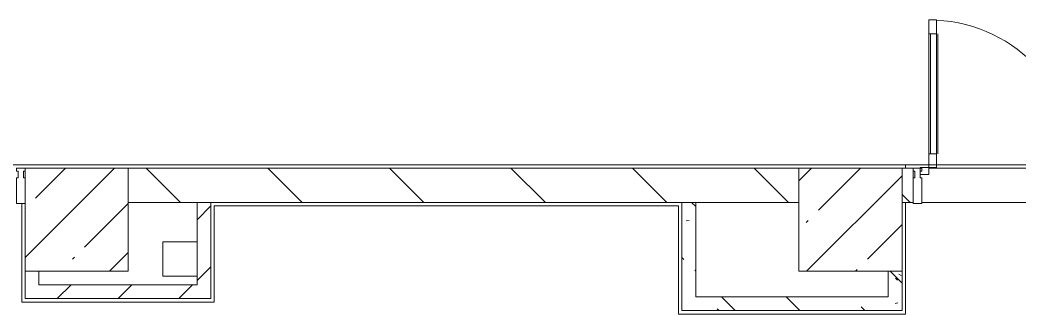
# Model space of a CAD drawing. Header units: millimetres. Extents: x 35840 to 252964, y -8553 to 29000.
# Drawn here: x 133584 to 139395, y 7050 to 8763 of the extents above; entities that cross this region are included whole.
import ezdxf

# ---------------------------------------------------------------- set-up
doc = ezdxf.new("R2010")
doc.units = ezdxf.units.MM
for name, color, linetype, lineweight, true_color in [('A-DETL-GENF-3', 7, 'Continuous', 5, 0xaaaaaa), ('A-DOOR-4', 7, 'Continuous', 5, 0xaaaaaa), ('A-FLOR-1', 7, 'Continuous', 5, 0xaaaaaa), ('I-WALL-5', 7, 'Continuous', 5, 0x787878)]:
    doc.layers.add(name, color=color, linetype=linetype, lineweight=lineweight, true_color=true_color)
for name, color, linetype, lineweight in [('A-GLAZ-CWMG-3', 7, 'Continuous', 5), ('A-WALL', 7, 'Continuous', 9), ('I-WALL-4', 7, 'Continuous', 5), ('S-COLS-1', 7, 'Continuous', 5)]:
    doc.layers.add(name, color=color, linetype=linetype, lineweight=lineweight)
pattern_1 = [(45, (125954.28, 0), (-176.7767, 176.7767), [])]
pattern_2 = [(135, (125954.3, 0), (-353.553, -353.553), [])]
pattern_3 = [(135, (125954.3, 0), (-377.17, -377.17), [533.4, -88.9, 17.78, -88.9]), (135, (125954.3, 376.94), (-377.17, -377.17), []), (50, (125954.3, 0), (637.645, -55.787), [66.675, -733.425]), (355, (125954.3, 0), (-123.35, 668.7), [53.34, -586.74]), (100.451, (126007.4, -4.65), (514.3, 612.908), [56.665, -623.315]), (46.184, (125954.3, 177.8), (948.776, -147.15), [100.01, -1100.137]), (96.636, (126033.3, 165.5), (830.91, 865.997), [85, -934.973]), (351.184, (125954.3, 177.8), (830.92, 865.99), [80.01, -880.11]), (21, (126043.2, 133.35), (530.65, -357.928), [66.675, -733.425]), (326, (126043.2, 133.35), (216.308, 644.658), [53.34, -586.74]), (71.451, (126087.4, 103.5), (746.96, 286.724), [56.665, -623.315]), (37.5, (125954.28, 0), (10.8105, 295.9426), [16.764, -562.864, 16.764, -578.866, -588.962]), (37.5, (125954.28, 0), (10.8105, 295.9426), [-1175.258, 16.764, -572.198]), (7.5, (125954.28, 0), (233.869, 350.632), [16.764, -322.834, 16.764, -549.529, -224.472]), (7.5, (125954.28, 0), (233.869, 350.632), [-905.891, 16.764, -207.708]), (327.5, (125756.03, 0), (474.568, -20.0513), [16.764, -205.486, 16.764, -676.656, -920.115]), (327.5, (125756.03, 0), (474.568, -20.0513), [-915.67, 16.764, -903.351]), (317.5, (125667.13, 0), (518.452, 88.993), [16.764, -272.161, 16.764, -443.738, -653.415]), (317.5, (125667.13, 0), (518.452, 88.993), [-749.427, 16.764, -636.65])]

# ---------------------------------------------------------------- blocks, each defined once
blk = doc.blocks.new('BSC_Колонна _Прямоугольная - 600х600-V369-1_3_2_птичка')
at = {"layer": 'S-COLS-1'}
h = blk.add_hatch(dxfattribs=at)
h.set_pattern_fill('FP_177', color=256, style=0, pattern_type=2)
h.set_pattern_definition([(45, (-7960, -7600), (-285.123, 285.123), []), (45, (-7674.88, -7600), (-285.123, 285.123), [504.031, -100.806, 16.764, -84.042])])
h.paths.add_polyline_path([(300, -300), (300, 300), (-300, 300), (-300, -300), (282.3, -300)])
for p, q in [((300, 300), (-300, 300)), ((-300, 300), (-300, -300)), ((300, -300), (300, 300)), ((-300, -300), (300, -300))]:
    blk.add_line(p, q, dxfattribs=at)
blk = doc.blocks.new('BSC_Колонна _Прямоугольная - 600х600-20441433-1_3_2_птичка')
at = {"layer": 'S-COLS-1'}
h = blk.add_hatch(dxfattribs=at)
h.set_pattern_fill('FP_186', color=256, style=0, pattern_type=2)
h.set_pattern_definition([(45, (-12460, -7600), (-285.123, 285.123), []), (45, (-12174.88, -7600), (-285.123, 285.123), [504.031, -100.806, 16.764, -84.042])])
h.paths.add_polyline_path([(-300, -300), (300, -300), (300, 300), (-300, 300), (-300, -164.8)])
for p, q in [((300, 300), (-300, 300)), ((-300, 300), (-300, -300)), ((300, -300), (300, 300)), ((-300, -300), (300, -300))]:
    blk.add_line(p, q, dxfattribs=at)
blk = doc.blocks.new('Прямоугольный импост - Импост структурный с накладкой - 190мм-32633541-1_3_2_птичка')
at = {"layer": 'A-GLAZ-CWMG-3'}
for p, q in [((0, 17), (-50, 17)), ((-50, 17), (-50, 0)), ((-50, 0), (-40, 0)), ((-40, 0), (-40, -40)), ((-10, -40), (-10, 0)), ((-10, 0), (0, 0)), ((-40, -40), (-50, -40)), ((-50, -40), (-50, -190)), ((0, -40), (-10, -40)), ((-50, -190), (0, -190))]:
    blk.add_line(p, q, dxfattribs=at)
blk = doc.blocks.new('Дверь_Витражная_остекление_ - ВВ-6 остекление-32633143-1_3_2_птичка')
at = {"layer": 'A-DETL-GENF-3'}
for p, q in [((-630, 880), (-585, 880)), ((-630, 880), (-630, 20)), ((-585, 880), (-630, 880)), ((-630, 880), (-630, 20)), ((-585, 880), (-585, 20)), ((-585, 20), (-585, 880)), ((-630, 800), (-585, 800)), ((-620, 800), (-620, 100)), ((-576, 800), (-576, 100)), ((680, 420), (635, 420)), ((635, 420), (635, 20)), ((680, 420), (635, 420)), ((635, 420), (635, 20)), ((680, 420), (680, 20)), ((680, 20), (680, 420)), ((626, 340), (626, 100)), ((680, 340), (635, 340)), ((670, 340), (670, 100)), ((-630, 100), (-585, 100)), ((680, 100), (635, 100)), ((-585, 20), (-630, 20)), ((-630, 20), (-585, 20))]:
    blk.add_line(p, q, dxfattribs=at)
at = {"layer": 'A-DOOR-4'}
for p, q in [((-630, 880), (-630, 20)), ((630, 420), (630, 20)), ((-630, 20), (-680, 20)), ((-680, 20), (-680, -20)), ((-630, -20), (-630, 20)), ((680, 20), (630, 20)), ((630, 20), (630, -20)), ((680, -20), (680, 20)), ((-680, -20), (-630, -20)), ((630, -20), (680, -20))]:
    blk.add_line(p, q, dxfattribs=at)
for centre, radius, start, end in [((-630, 20), 860, 360, 90), ((630, 20), 400, 90, 180)]:
    blk.add_arc(centre, radius, start, end, dxfattribs=at)
blk = doc.blocks.new('Прямоугольный импост - Импост структурный с накладкой - 190мм-33226183-1_3_2_птичка')
at = {"layer": 'A-GLAZ-CWMG-3'}
for p, q in [((0, 190), (-50, 190)), ((-50, 190), (-50, 40)), ((0, 40), (0, 190)), ((-50, 40), (-40, 40)), ((-40, 0), (-50, 0)), ((-50, 0), (-50, -17)), ((-40, 40), (-40, 0)), ((-10, 0), (-10, 40)), ((-10, 40), (0, 40)), ((0, 0), (-10, 0)), ((0, -17), (0, 0)), ((-50, -17), (0, -17))]:
    blk.add_line(p, q, dxfattribs=at)

msp = doc.modelspace()

# ---------------------------------------------------------------- hatches: boundary and pattern name
at = {"layer": 'I-WALL-4'}
h = msp.add_hatch(dxfattribs=at)
h.set_pattern_fill('FP_106', color=256, style=0, pattern_type=2)
h.set_pattern_definition(pattern_2)
h.paths.add_polyline_path([(134673.4, 7700), (138114.3, 7700), (138114.3, 7900), (134214.3, 7900), (134214.3, 7700), (134614.3, 7700)])
h = msp.add_hatch(dxfattribs=at)
h.set_pattern_fill('FP_106', color=256, style=0, pattern_type=2)
h.set_pattern_definition(pattern_2)
h.paths.add_polyline_path([(138734.3, 7700), (138779.3, 7700), (138779.3, 7900), (138714.3, 7900), (138714.3, 7700)])
h.paths.add_polyline_path([(140284.3, 7700), (140684.3, 7700), (140684.3, 7900), (140219.3, 7894.4), (140219.3, 7700), (140264.3, 7700)])
h.paths.add_polyline_path([(141814.3, 7700), (142614.3, 7700), (142614.3, 7900), (141784.3, 7900), (141784.3, 7700)])
h = msp.add_hatch(dxfattribs=at)
h.set_pattern_fill('FP_105', color=256, style=0, pattern_type=2)
h.set_pattern_definition(pattern_1)
h.paths.add_polyline_path([(134694.3, 7140), (134694.3, 7700), (134614.3, 7700), (134614.3, 7140)])
h = msp.add_hatch(dxfattribs=at)
h.set_pattern_fill('FP_105', color=256, style=0, pattern_type=2)
h.set_pattern_definition(pattern_1)
h.paths.add_polyline_path([(134241.7, 7140), (134614.3, 7140), (134614.3, 7220), (133614.3, 7220), (133614.3, 7140), (134234, 7140)])
at = {"layer": 'I-WALL-5'}
h = msp.add_hatch(dxfattribs=at)
h.set_pattern_fill('FP_120', color=256, style=0, pattern_type=2)
h.set_pattern_definition(pattern_3)
h.paths.add_polyline_path([(137434.3, 7150), (137514.3, 7150), (137514.3, 7700), (137434.3, 7700), (137434.3, 7271.5)])
h = msp.add_hatch(dxfattribs=at)
h.set_pattern_fill('FP_120', color=256, style=0, pattern_type=2)
h.set_pattern_definition(pattern_3)
h.paths.add_polyline_path([(138714.3, 7070), (138714.3, 7300), (138634.3, 7300), (138634.3, 7070)])
h = msp.add_hatch(dxfattribs=at)
h.set_pattern_fill('FP_120', color=256, style=0, pattern_type=2)
h.set_pattern_definition(pattern_3)
h.paths.add_polyline_path([(137914.5, 7070), (138634.3, 7070), (138634.3, 7150), (137434.3, 7150), (137434.3, 7070)])

# ---------------------------------------------------------------- linework, layer by layer
at = {"layer": 'A-FLOR-1'}
for p, q in [((128947.5, 7920), (141694.3, 7920)), ((138734.3, 7920), (138734.3, 7900)), ((133594.3, 7120), (133594.3, 7693)), ((137414.3, 7680), (134714.3, 7680)), ((134714.3, 7680), (134714.3, 7120)), ((137414.3, 7050), (137414.3, 7680)), ((138734.3, 7700), (138734.3, 7050)), ((134414.3, 7470), (134614.3, 7470)), ((134414.3, 7270), (134414.3, 7470)), ((134614.3, 7270), (134414.3, 7270)), ((134714.3, 7120), (133594.3, 7120)), ((138734.3, 7050), (137414.3, 7050))]:
    msp.add_line(p, q, dxfattribs=at)
at = {"layer": 'A-WALL'}
for p, q in [((134694.3, 7700), (134614.3, 7700)), ((137514.3, 7700), (137434.3, 7700))]:
    msp.add_line(p, q, dxfattribs=at)
at = {"layer": 'I-WALL-4'}
for p, q in [((138114.3, 7900), (134214.3, 7900)), ((138779.3, 7900), (138714.3, 7900)), ((138779.3, 7700), (138779.3, 7900)), ((138869.3, 7900), (140129.3, 7900)), ((134214.3, 7700), (134614.3, 7700)), ((134614.3, 7700), (134614.3, 7220)), ((134694.3, 7140), (134694.3, 7700)), ((134694.3, 7700), (137434.3, 7700)), ((137434.3, 7700), (137434.3, 7070)), ((137514.3, 7700), (138114.3, 7700)), ((137514.3, 7150), (137514.3, 7700)), ((138714.3, 7700), (138779.3, 7700)), ((140169.7, 7700), (138828.8, 7700)), ((133614.3, 7300), (133614.3, 7140)), ((133694.3, 7220), (133694.3, 7300)), ((138634.3, 7300), (138634.3, 7150)), ((138714.3, 7070), (138714.3, 7300)), ((134614.3, 7220), (133694.3, 7220)), ((138634.3, 7150), (137514.3, 7150)), ((133614.3, 7140), (134694.3, 7140)), ((137434.3, 7070), (138714.3, 7070))]:
    msp.add_line(p, q, dxfattribs=at)

# ---------------------------------------------------------------- block references
at = {"layer": 'A-DOOR-4'}
msp.add_blockref('Дверь_Витражная_остекление_ - ВВ-6 остекление-32633143-1_3_2_птичка', (139499.3, 7883), dxfattribs=at)
at = {"layer": 'A-GLAZ-CWMG-3'}
msp.add_blockref('Прямоугольный импост - Импост структурный с накладкой - 190мм-32633541-1_3_2_птичка', (133614.3, 7883), dxfattribs=at)
at = {"layer": 'A-GLAZ-CWMG-3', "rotation": 180}
msp.add_blockref('Прямоугольный импост - Импост структурный с накладкой - 190мм-33226183-1_3_2_птичка', (138779.3, 7883), dxfattribs=at)
at = {"layer": 'S-COLS-1'}
for name, p in [('BSC_Колонна _Прямоугольная - 600х600-V369-1_3_2_птичка', (133914.3, 7600)), ('BSC_Колонна _Прямоугольная - 600х600-20441433-1_3_2_птичка', (138414.3, 7600))]:
    msp.add_blockref(name, p, dxfattribs=at)

doc.saveas('drawing.dxf')
